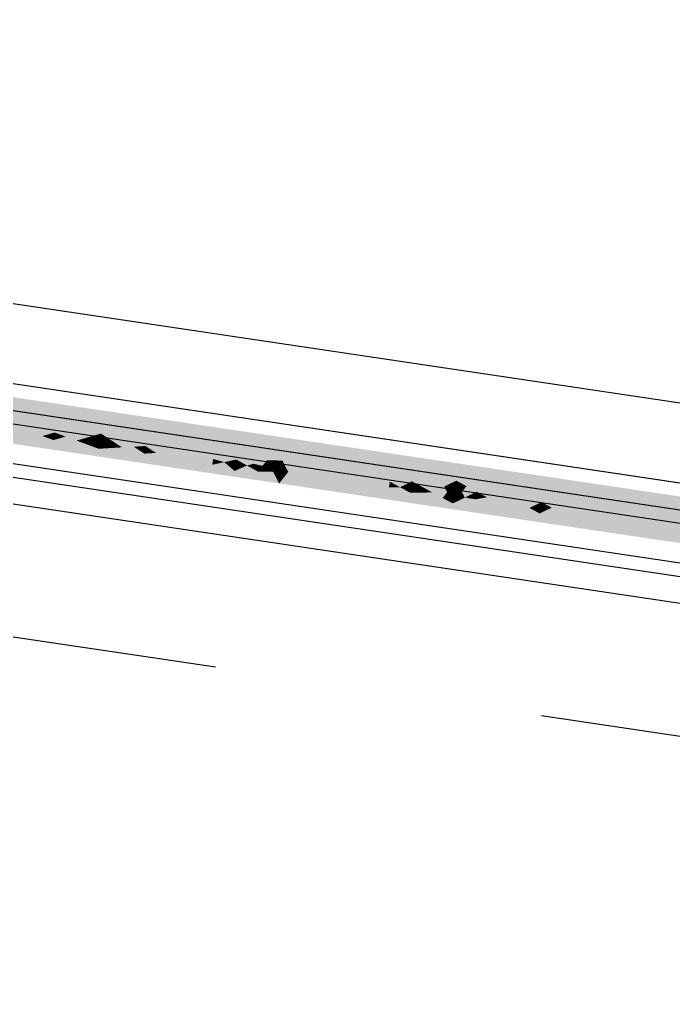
# Model space of a CAD drawing. Header units: millimetres. Extents: x 338 to 506, y 179 to 335.
# Drawn here: x 415.916 to 416.412, y 222.452 to 223.208 of the extents above; entities that cross this region are included whole.
import ezdxf

# ---------------------------------------------------------------- set-up
doc = ezdxf.new("R2010")
doc.units = ezdxf.units.MM
doc.linetypes.add('CENTER', pattern=[2, 1.25, -0.25, 0.25, -0.25])
doc.linetypes.add('DASHED2', pattern=[0.375, 0.25, -0.125])
for name, color, linetype in [('EJES_DE_COLUMNA', 255, 'DASHED2'), ('MUROS', 32, 'Continuous'), ('REJAS', 151, 'Continuous')]:
    doc.layers.add(name, color=color, linetype=linetype)

# ---------------------------------------------------------------- blocks, each defined once
blk = doc.blocks.new('*U971')
at = {"layer": 'REJAS', "color": 9, "linetype": 'Continuous', "extrusion": (0, 0, -1)}
for points in [[(-44.07415, 76.16303), (-44.07124, 76.09333), (-44.0654, 76.23272)], [(-44.0654, 76.23272), (-44.07124, 76.09333), (-44.0654, 76.09333)], [(-44.0829, 76.09333), (-44.07415, 76.16303), (-44.1004, 76.23272)], [(-44.0829, 76.09333), (-44.1004, 76.23272), (-44.1004, 75.95394)], [(-44.07634, 76.1456), (-44.07269, 76.12818), (-44.07415, 76.16303)], [(-44.07634, 76.1456), (-44.07853, 76.12818), (-44.07452, 76.13689)], [(-44.07652, 76.13253), (-44.07269, 76.12818), (-44.07452, 76.13689)], [(-44.07461, 76.13036), (-44.07591, 76.12963), (-44.07269, 76.12818)], [(-44.07269, 76.12818), (-44.07591, 76.12963), (-44.07561, 76.12818)], [(-44.07652, 76.13253), (-44.07591, 76.12963), (-44.07461, 76.13036)], [(-44.07561, 76.12818), (-44.07591, 76.12963), (-44.07853, 76.12818)], [(-44.07591, 76.12963), (-44.07652, 76.13253), (-44.07752, 76.13036)], [(-44.07853, 76.12818), (-44.07591, 76.12963), (-44.07752, 76.13036)], [(-44.07488, 76.11076), (-44.07124, 76.09333), (-44.07269, 76.12818)], [(-44.07561, 76.12818), (-44.07531, 76.12673), (-44.07269, 76.12818)], [(-44.07269, 76.12818), (-44.07531, 76.12673), (-44.0737, 76.126)], [(-44.0767, 76.11947), (-44.07488, 76.11076), (-44.07269, 76.12818)], [(-44.07531, 76.12673), (-44.0747, 76.12382), (-44.0737, 76.126)], [(-44.0767, 76.11947), (-44.0747, 76.12382), (-44.07853, 76.12818)], [(-44.0747, 76.12382), (-44.07531, 76.12673), (-44.07661, 76.126)], [(-44.07853, 76.12818), (-44.0829, 76.09333), (-44.07488, 76.11076)], [(-44.07661, 76.126), (-44.07531, 76.12673), (-44.07853, 76.12818)], [(-44.07853, 76.12818), (-44.07531, 76.12673), (-44.07561, 76.12818)], [(-44.075, 76.10204), (-44.07306, 76.10204), (-44.07488, 76.11076)], [(-44.07488, 76.11076), (-44.07689, 76.1064), (-44.075, 76.10204)], [(-44.07689, 76.1064), (-44.07889, 76.10204), (-44.075, 76.10204)], [(-44.07506, 76.09769), (-44.07124, 76.09333), (-44.075, 76.10204)], [(-44.07124, 76.09333), (-44.07306, 76.10204), (-44.075, 76.10204)], [(-44.07889, 76.10204), (-44.07506, 76.09769), (-44.075, 76.10204)], [(-44.07768, 76.09624), (-44.07506, 76.09769), (-44.07889, 76.10204)], [(-44.07889, 76.10204), (-44.0809, 76.09769), (-44.07768, 76.09624)], [(-44.0654, 76.09333), (-44.07124, 76.09333), (-44.0654, 75.95394)], [(-44.0654, 75.95394), (-44.07124, 76.09333), (-44.07415, 76.02364)], [(-44.07124, 76.09333), (-44.07506, 76.09769), (-44.07768, 76.09624)], [(-44.07707, 76.09333), (-44.07124, 76.09333), (-44.07768, 76.09624)], [(-44.07488, 76.07591), (-44.07269, 76.05848), (-44.07124, 76.09333)], [(-44.07506, 76.08898), (-44.07124, 76.09333), (-44.07768, 76.09043)], [(-44.07124, 76.09333), (-44.07707, 76.09333), (-44.07768, 76.09043)], [(-44.07306, 76.08462), (-44.07124, 76.09333), (-44.075, 76.08462)], [(-44.07124, 76.09333), (-44.07506, 76.08898), (-44.075, 76.08462)], [(-44.0829, 76.09333), (-44.09165, 76.02364), (-44.07415, 76.02364)], [(-44.07853, 76.05848), (-44.07488, 76.07591), (-44.0829, 76.09333)], [(-44.0829, 76.09333), (-44.07707, 76.09333), (-44.07768, 76.09624)], [(-44.07707, 76.09333), (-44.0829, 76.09333), (-44.07768, 76.09043)], [(-44.0809, 76.09769), (-44.0829, 76.09333), (-44.07768, 76.09624)], [(-44.0829, 76.09333), (-44.0809, 76.08898), (-44.07768, 76.09043)], [(-44.07488, 76.07591), (-44.07306, 76.08462), (-44.075, 76.08462)], [(-44.07689, 76.08026), (-44.07488, 76.07591), (-44.075, 76.08462)], [(-44.075, 76.08462), (-44.07506, 76.08898), (-44.07889, 76.08462)], [(-44.07889, 76.08462), (-44.07689, 76.08026), (-44.075, 76.08462)], [(-44.07889, 76.08462), (-44.07506, 76.08898), (-44.07768, 76.09043)], [(-44.07768, 76.09043), (-44.0809, 76.08898), (-44.07889, 76.08462)], [(-44.0767, 76.0672), (-44.07269, 76.05848), (-44.07488, 76.07591)], [(-44.07269, 76.05848), (-44.0737, 76.06066), (-44.07531, 76.05994)], [(-44.07531, 76.05994), (-44.0737, 76.06066), (-44.0747, 76.06284)], [(-44.0767, 76.0672), (-44.07853, 76.05848), (-44.0747, 76.06284)], [(-44.0747, 76.06284), (-44.07661, 76.06066), (-44.07531, 76.05994)], [(-44.07661, 76.06066), (-44.07853, 76.05848), (-44.07531, 76.05994)], [(-44.07561, 76.05848), (-44.07269, 76.05848), (-44.07531, 76.05994)], [(-44.07415, 76.02364), (-44.07269, 76.05848), (-44.07634, 76.04106)], [(-44.07461, 76.05631), (-44.07269, 76.05848), (-44.07591, 76.05703)], [(-44.07269, 76.05848), (-44.07561, 76.05848), (-44.07591, 76.05703)], [(-44.07652, 76.05413), (-44.07452, 76.04977), (-44.07269, 76.05848)], [(-44.07634, 76.04106), (-44.07452, 76.04977), (-44.07853, 76.05848)], [(-44.07652, 76.05413), (-44.07461, 76.05631), (-44.07591, 76.05703)], [(-44.07853, 76.05848), (-44.07561, 76.05848), (-44.07531, 76.05994)], [(-44.07561, 76.05848), (-44.07853, 76.05848), (-44.07591, 76.05703)], [(-44.07853, 76.05848), (-44.07752, 76.05631), (-44.07591, 76.05703)], [(-44.07591, 76.05703), (-44.07752, 76.05631), (-44.07652, 76.05413)], [(-44.07634, 76.00621), (-44.07196, 76.00621), (-44.07415, 76.02364)], [(-44.09165, 76.02364), (-44.07853, 75.98879), (-44.07415, 76.02364)], [(-44.09165, 76.02364), (-44.1004, 75.95394), (-44.07853, 75.98879)], [(-44.07525, 75.9975), (-44.06978, 75.98879), (-44.07196, 76.00621)], [(-44.07196, 76.00621), (-44.07634, 76.00621), (-44.07525, 75.9975)], [(-44.07525, 75.9975), (-44.07634, 76.00621), (-44.07853, 75.98879)], [(-44.07251, 75.99315), (-44.07452, 75.99169), (-44.06978, 75.98879)], [(-44.07525, 75.9975), (-44.07452, 75.99169), (-44.07251, 75.99315)], [(-44.07452, 75.99169), (-44.07525, 75.9975), (-44.07689, 75.99315)], [(-44.07853, 75.98879), (-44.07452, 75.99169), (-44.07689, 75.99315)], [(-44.07196, 75.97137), (-44.0654, 75.95394), (-44.06978, 75.98879)], [(-44.06978, 75.98879), (-44.07452, 75.99169), (-44.07415, 75.98879)], [(-44.07251, 75.98443), (-44.06978, 75.98879), (-44.07452, 75.98589)], [(-44.06978, 75.98879), (-44.07415, 75.98879), (-44.07452, 75.98589)], [(-44.07525, 75.98008), (-44.07196, 75.97137), (-44.06978, 75.98879)], [(-44.07525, 75.98008), (-44.07251, 75.98443), (-44.07452, 75.98589)], [(-44.07415, 75.98879), (-44.07452, 75.99169), (-44.07853, 75.98879)], [(-44.07452, 75.98589), (-44.07415, 75.98879), (-44.07853, 75.98879)], [(-44.07853, 75.98879), (-44.07689, 75.98443), (-44.07452, 75.98589)], [(-44.07689, 75.98443), (-44.07525, 75.98008), (-44.07452, 75.98589)], [(-44.07853, 75.98879), (-44.07731, 75.97524), (-44.07525, 75.98008)], [(-44.07731, 75.97524), (-44.07853, 75.98879), (-44.07999, 75.97717)], [(-44.08144, 75.96556), (-44.07853, 75.98879), (-44.08946, 75.97137)], [(-44.07525, 75.98008), (-44.07731, 75.97524), (-44.07196, 75.97137)], [(-44.0654, 75.95394), (-44.07196, 75.97137), (-44.07342, 75.95975)], [(-44.07196, 75.97137), (-44.07731, 75.97524), (-44.0767, 75.96846)], [(-44.07269, 75.96556), (-44.07196, 75.97137), (-44.07561, 75.96556)], [(-44.07196, 75.97137), (-44.0767, 75.96846), (-44.07561, 75.96556)], [(-44.0767, 75.96846), (-44.07731, 75.97524), (-44.08144, 75.96556)], [(-44.08144, 75.96556), (-44.07731, 75.97524), (-44.07999, 75.97717)], [(-44.1004, 75.95394), (-44.08144, 75.96556), (-44.08946, 75.97137)], [(-44.07342, 75.95975), (-44.07269, 75.96556), (-44.07561, 75.96556)], [(-44.07561, 75.96556), (-44.07743, 75.96266), (-44.07342, 75.95975)], [(-44.07743, 75.96266), (-44.0767, 75.96072), (-44.07543, 75.9612)], [(-44.0767, 75.96846), (-44.08144, 75.96556), (-44.07561, 75.96556)], [(-44.08144, 75.96556), (-44.07743, 75.96266), (-44.07561, 75.96556)], [(-44.07834, 75.9612), (-44.0767, 75.96072), (-44.07743, 75.96266)], [(-44.08144, 75.96556), (-44.07926, 75.95975), (-44.07743, 75.96266)], [(-44.08217, 75.95975), (-44.07926, 75.95975), (-44.08144, 75.96556)], [(-44.0829, 75.95394), (-44.08144, 75.96556), (-44.1004, 75.95394)], [(-44.06941, 75.95685), (-44.07391, 75.95588), (-44.0654, 75.95394)], [(-44.0654, 75.95394), (-44.07391, 75.95588), (-44.07415, 75.95394)], [(-44.07342, 75.95975), (-44.07391, 75.95588), (-44.06941, 75.95685)], [(-44.07543, 75.9612), (-44.0767, 75.96072), (-44.07342, 75.95975)], [(-44.07342, 75.95975), (-44.0767, 75.96072), (-44.07634, 75.95975)], [(-44.07342, 75.95975), (-44.07616, 75.95927), (-44.07461, 75.95903)], [(-44.07616, 75.95927), (-44.07342, 75.95975), (-44.07634, 75.95975)], [(-44.07579, 75.9583), (-44.07516, 75.95749), (-44.07342, 75.95975)], [(-44.07342, 75.95975), (-44.07516, 75.95749), (-44.07367, 75.95782)], [(-44.07516, 75.95749), (-44.07391, 75.95588), (-44.07367, 75.95782)], [(-44.07391, 75.95588), (-44.07516, 75.95749), (-44.07604, 75.95636)], [(-44.0829, 75.95394), (-44.07391, 75.95588), (-44.07816, 75.95685)], [(-44.07841, 75.95491), (-44.07415, 75.95394), (-44.07391, 75.95588)], [(-44.0829, 75.95394), (-44.07415, 75.95394), (-44.07841, 75.95491)], [(-44.07461, 75.95903), (-44.07616, 75.95927), (-44.07579, 75.9583)], [(-44.07816, 75.95685), (-44.07516, 75.95749), (-44.07579, 75.9583)], [(-44.07604, 75.95636), (-44.07516, 75.95749), (-44.07816, 75.95685)], [(-44.07579, 75.9583), (-44.07926, 75.95975), (-44.07816, 75.95685)], [(-44.07579, 75.9583), (-44.07616, 75.95927), (-44.07752, 75.95903)], [(-44.07752, 75.95903), (-44.07616, 75.95927), (-44.07926, 75.95975)], [(-44.07926, 75.95975), (-44.07616, 75.95927), (-44.07634, 75.95975)], [(-44.0767, 75.96072), (-44.07926, 75.95975), (-44.07634, 75.95975)], [(-44.07926, 75.95975), (-44.0767, 75.96072), (-44.07834, 75.9612)], [(-44.07816, 75.95685), (-44.07926, 75.95975), (-44.0829, 75.95394)], [(-44.0829, 75.95394), (-44.07926, 75.95975), (-44.08217, 75.95975)], [(-44.07415, 75.68864), (-44.0654, 75.42333), (-44.0654, 75.95394)], [(-44.0654, 75.95394), (-44.07506, 75.94842), (-44.07689, 75.93736)], [(-44.07023, 75.95118), (-44.0654, 75.95394), (-44.07446, 75.9521)], [(-44.0654, 75.95394), (-44.07415, 75.95394), (-44.07446, 75.9521)], [(-44.07087, 75.92078), (-44.0654, 75.95394), (-44.0767, 75.92078)], [(-44.0654, 75.95394), (-44.07689, 75.93736), (-44.0767, 75.92078)], [(-44.07634, 75.88762), (-44.06978, 75.82129), (-44.0654, 75.95394)], [(-44.07506, 75.94842), (-44.07023, 75.95118), (-44.07446, 75.9521)], [(-44.0829, 75.42333), (-44.07415, 75.68864), (-44.1004, 75.95394)], [(-44.07415, 75.95394), (-44.0829, 75.95394), (-44.07446, 75.9521)], [(-44.0829, 75.95394), (-44.07898, 75.95118), (-44.07446, 75.9521)], [(-44.07446, 75.9521), (-44.07898, 75.95118), (-44.07506, 75.94842)], [(-44.07506, 75.94842), (-44.0829, 75.95394), (-44.08472, 75.94289)], [(-44.07506, 75.94842), (-44.08472, 75.94289), (-44.07689, 75.93736)], [(-44.08728, 75.82129), (-44.07634, 75.88762), (-44.1004, 75.95394)], [(-44.0829, 75.42333), (-44.1004, 75.95394), (-44.1004, 74.89272)], [(-44.0829, 75.95394), (-44.1004, 75.95394), (-44.08472, 75.94289)], [(-44.1004, 75.95394), (-44.09439, 75.93736), (-44.08472, 75.94289)], [(-44.08837, 75.92078), (-44.07689, 75.93736), (-44.08472, 75.94289)], [(-44.08472, 75.94289), (-44.09439, 75.93736), (-44.08837, 75.92078)], [(-44.0767, 75.92078), (-44.07689, 75.93736), (-44.08837, 75.92078)], [(-44.07634, 75.88762), (-44.07087, 75.92078), (-44.0767, 75.92078)], [(-44.08235, 75.9042), (-44.07634, 75.88762), (-44.0767, 75.92078)], [(-44.08837, 75.92078), (-44.08235, 75.9042), (-44.0767, 75.92078)], [(-44.07634, 75.88762), (-44.07907, 75.87104), (-44.0747, 75.87104)], [(-44.07607, 75.86274), (-44.07306, 75.85445), (-44.0747, 75.87104)], [(-44.07907, 75.87104), (-44.07607, 75.86274), (-44.0747, 75.87104)], [(-44.07907, 75.87104), (-44.08181, 75.85445), (-44.07607, 75.86274)], [(-44.07456, 75.8586), (-44.07698, 75.85722), (-44.07306, 75.85445)], [(-44.07306, 75.85445), (-44.07698, 75.85722), (-44.07743, 75.85445)], [(-44.07607, 75.86274), (-44.07698, 75.85722), (-44.07456, 75.8586)], [(-44.07698, 75.85722), (-44.07607, 75.86274), (-44.07894, 75.8586)], [(-44.08181, 75.85445), (-44.07698, 75.85722), (-44.07894, 75.8586)], [(-44.07743, 75.85445), (-44.07698, 75.85722), (-44.08181, 75.85445)], [(-44.07579, 75.83787), (-44.06978, 75.82129), (-44.07306, 75.85445)], [(-44.07593, 75.85031), (-44.07306, 75.85445), (-44.07789, 75.85169)], [(-44.07306, 75.85445), (-44.07743, 75.85445), (-44.07789, 75.85169)], [(-44.07443, 75.84616), (-44.07306, 75.85445), (-44.07588, 75.84616)], [(-44.07306, 75.85445), (-44.07593, 75.85031), (-44.07588, 75.84616)], [(-44.08181, 75.85445), (-44.08728, 75.82129), (-44.07579, 75.83787)], [(-44.07588, 75.84616), (-44.07593, 75.85031), (-44.0788, 75.84616)], [(-44.0788, 75.84616), (-44.07593, 75.85031), (-44.07789, 75.85169)], [(-44.07789, 75.85169), (-44.07743, 75.85445), (-44.08181, 75.85445)], [(-44.08181, 75.85445), (-44.0803, 75.85031), (-44.07789, 75.85169)], [(-44.0803, 75.85031), (-44.0788, 75.84616), (-44.07789, 75.85169)], [(-44.07579, 75.83787), (-44.07443, 75.84616), (-44.07588, 75.84616)], [(-44.0773, 75.84202), (-44.07579, 75.83787), (-44.07588, 75.84616)], [(-44.0788, 75.84616), (-44.0773, 75.84202), (-44.07588, 75.84616)], [(-44.07762, 75.82682), (-44.07278, 75.82958), (-44.07579, 75.83787)], [(-44.07579, 75.83787), (-44.08153, 75.82958), (-44.07762, 75.82682)], [(-44.06978, 75.82129), (-44.07278, 75.82958), (-44.07762, 75.82682)], [(-44.07762, 75.82682), (-44.07661, 75.82405), (-44.07566, 75.82544)], [(-44.07807, 75.82405), (-44.07661, 75.82405), (-44.07762, 75.82682)], [(-44.08153, 75.82958), (-44.08728, 75.82129), (-44.07762, 75.82682)], [(-44.08728, 75.82129), (-44.07853, 75.82129), (-44.07762, 75.82682)], [(-44.06978, 75.82129), (-44.07174, 75.82267), (-44.074, 75.82221)], [(-44.074, 75.82221), (-44.07415, 75.82129), (-44.06978, 75.82129)], [(-44.06978, 75.82129), (-44.07461, 75.81853), (-44.07552, 75.813)], [(-44.07219, 75.81991), (-44.06978, 75.82129), (-44.0743, 75.82037)], [(-44.06978, 75.82129), (-44.07415, 75.82129), (-44.0743, 75.82037)], [(-44.07251, 75.80471), (-44.06978, 75.82129), (-44.07543, 75.80471)], [(-44.06978, 75.82129), (-44.07552, 75.813), (-44.07543, 75.80471)], [(-44.07525, 75.78813), (-44.07196, 75.75496), (-44.06978, 75.82129)], [(-44.07174, 75.82267), (-44.0737, 75.82405), (-44.074, 75.82221)], [(-44.07461, 75.81853), (-44.07219, 75.81991), (-44.0743, 75.82037)], [(-44.07661, 75.82405), (-44.0737, 75.82405), (-44.07566, 75.82544)], [(-44.0737, 75.82405), (-44.07611, 75.82267), (-44.074, 75.82221)], [(-44.0737, 75.82405), (-44.07661, 75.82405), (-44.07611, 75.82267)], [(-44.07611, 75.82267), (-44.07853, 75.82129), (-44.074, 75.82221)], [(-44.07853, 75.82129), (-44.07415, 75.82129), (-44.074, 75.82221)], [(-44.07415, 75.82129), (-44.07853, 75.82129), (-44.0743, 75.82037)], [(-44.07853, 75.82129), (-44.07657, 75.81991), (-44.0743, 75.82037)], [(-44.0743, 75.82037), (-44.07657, 75.81991), (-44.07461, 75.81853)], [(-44.07461, 75.81853), (-44.07853, 75.82129), (-44.07944, 75.81576)], [(-44.08071, 75.75496), (-44.07525, 75.78813), (-44.08728, 75.82129)], [(-44.07611, 75.82267), (-44.07661, 75.82405), (-44.07853, 75.82129)], [(-44.07853, 75.82129), (-44.07661, 75.82405), (-44.07807, 75.82405)], [(-44.07853, 75.82129), (-44.08728, 75.82129), (-44.07944, 75.81576)], [(-44.08728, 75.82129), (-44.08427, 75.813), (-44.07944, 75.81576)], [(-44.07461, 75.81853), (-44.07944, 75.81576), (-44.07552, 75.813)], [(-44.07543, 75.80471), (-44.07552, 75.813), (-44.08126, 75.80471)], [(-44.08126, 75.80471), (-44.07552, 75.813), (-44.07944, 75.81576)], [(-44.07944, 75.81576), (-44.08427, 75.813), (-44.08126, 75.80471)], [(-44.07525, 75.78813), (-44.07251, 75.80471), (-44.07543, 75.80471)], [(-44.07825, 75.79642), (-44.07525, 75.78813), (-44.07543, 75.80471)], [(-44.08126, 75.80471), (-44.07825, 75.79642), (-44.07543, 75.80471)], [(-44.07798, 75.77155), (-44.07196, 75.75496), (-44.07525, 75.78813)], [(-44.07798, 75.77155), (-44.08071, 75.75496), (-44.07497, 75.76325)], [(-44.07196, 75.75496), (-44.07347, 75.75911), (-44.07588, 75.75773)], [(-44.07588, 75.75773), (-44.07347, 75.75911), (-44.07497, 75.76325)], [(-44.07497, 75.76325), (-44.07784, 75.75911), (-44.07588, 75.75773)], [(-44.07784, 75.75911), (-44.08071, 75.75496), (-44.07588, 75.75773)], [(-44.07634, 75.75496), (-44.07196, 75.75496), (-44.07588, 75.75773)], [(-44.07484, 75.75082), (-44.07196, 75.75496), (-44.0768, 75.7522)], [(-44.07196, 75.75496), (-44.07634, 75.75496), (-44.0768, 75.7522)], [(-44.07771, 75.74667), (-44.0747, 75.73838), (-44.07196, 75.75496)], [(-44.07743, 75.7218), (-44.07415, 75.68864), (-44.07196, 75.75496)], [(-44.07743, 75.7218), (-44.0747, 75.73838), (-44.08071, 75.75496)], [(-44.07771, 75.74667), (-44.07484, 75.75082), (-44.0768, 75.7522)], [(-44.08071, 75.75496), (-44.07634, 75.75496), (-44.07588, 75.75773)], [(-44.07634, 75.75496), (-44.08071, 75.75496), (-44.0768, 75.7522)], [(-44.08071, 75.75496), (-44.07921, 75.75082), (-44.0768, 75.7522)], [(-44.0768, 75.7522), (-44.07921, 75.75082), (-44.07771, 75.74667)], [(-44.07634, 75.62231), (-44.06978, 75.55598), (-44.07415, 75.68864)]]:
    blk.add_solid(points, dxfattribs=at)
blk = doc.blocks.new('*U169')
at = {"layer": 'REJAS', "color": 18, "linetype": 'Continuous', "extrusion": (0, 0, -1)}
for points in [[(-2936.84005, 1966.61064), (-2936.83713, 1966.54095), (-2936.8313, 1966.68034)], [(-2936.8313, 1966.68034), (-2936.83713, 1966.54095), (-2936.8313, 1966.54095)], [(-2936.8488, 1966.54095), (-2936.84005, 1966.61064), (-2936.8663, 1966.68034)], [(-2936.8488, 1966.54095), (-2936.8663, 1966.68034), (-2936.8663, 1966.40156)], [(-2936.84224, 1966.59322), (-2936.83859, 1966.57579), (-2936.84005, 1966.61064)], [(-2936.84224, 1966.59322), (-2936.84443, 1966.57579), (-2936.84042, 1966.58451)], [(-2936.84242, 1966.58015), (-2936.83859, 1966.57579), (-2936.84042, 1966.58451)], [(-2936.84078, 1966.55837), (-2936.83713, 1966.54095), (-2936.83859, 1966.57579)], [(-2936.84051, 1966.57797), (-2936.84181, 1966.57725), (-2936.83859, 1966.57579)], [(-2936.83859, 1966.57579), (-2936.84181, 1966.57725), (-2936.84151, 1966.57579)], [(-2936.84151, 1966.57579), (-2936.84121, 1966.57434), (-2936.83859, 1966.57579)], [(-2936.83859, 1966.57579), (-2936.84121, 1966.57434), (-2936.8396, 1966.57362)], [(-2936.8426, 1966.56708), (-2936.84078, 1966.55837), (-2936.83859, 1966.57579)], [(-2936.84242, 1966.58015), (-2936.84181, 1966.57725), (-2936.84051, 1966.57797)], [(-2936.8426, 1966.56708), (-2936.8406, 1966.57144), (-2936.84443, 1966.57579)], [(-2936.84443, 1966.57579), (-2936.8488, 1966.54095), (-2936.84078, 1966.55837)], [(-2936.84251, 1966.57362), (-2936.84121, 1966.57434), (-2936.84443, 1966.57579)], [(-2936.84443, 1966.57579), (-2936.84121, 1966.57434), (-2936.84151, 1966.57579)], [(-2936.84151, 1966.57579), (-2936.84181, 1966.57725), (-2936.84443, 1966.57579)], [(-2936.84181, 1966.57725), (-2936.84242, 1966.58015), (-2936.84342, 1966.57797)], [(-2936.84443, 1966.57579), (-2936.84181, 1966.57725), (-2936.84342, 1966.57797)], [(-2936.84121, 1966.57434), (-2936.8406, 1966.57144), (-2936.8396, 1966.57362)], [(-2936.8406, 1966.57144), (-2936.84121, 1966.57434), (-2936.84251, 1966.57362)], [(-2936.8409, 1966.54966), (-2936.83896, 1966.54966), (-2936.84078, 1966.55837)], [(-2936.84078, 1966.55837), (-2936.84279, 1966.55402), (-2936.8409, 1966.54966)], [(-2936.84279, 1966.55402), (-2936.84479, 1966.54966), (-2936.8409, 1966.54966)], [(-2936.84096, 1966.5453), (-2936.83713, 1966.54095), (-2936.8409, 1966.54966)], [(-2936.83713, 1966.54095), (-2936.83896, 1966.54966), (-2936.8409, 1966.54966)], [(-2936.83713, 1966.54095), (-2936.84096, 1966.5453), (-2936.84358, 1966.54385)], [(-2936.84479, 1966.54966), (-2936.84096, 1966.5453), (-2936.8409, 1966.54966)], [(-2936.84358, 1966.54385), (-2936.84096, 1966.5453), (-2936.84479, 1966.54966)], [(-2936.84479, 1966.54966), (-2936.8468, 1966.5453), (-2936.84358, 1966.54385)], [(-2936.8468, 1966.5453), (-2936.8488, 1966.54095), (-2936.84358, 1966.54385)], [(-2936.8313, 1966.54095), (-2936.83713, 1966.54095), (-2936.8313, 1966.40156)], [(-2936.8313, 1966.40156), (-2936.83713, 1966.54095), (-2936.84005, 1966.47125)], [(-2936.84297, 1966.54095), (-2936.83713, 1966.54095), (-2936.84358, 1966.54385)], [(-2936.84078, 1966.52352), (-2936.83859, 1966.5061), (-2936.83713, 1966.54095)], [(-2936.84096, 1966.53659), (-2936.83713, 1966.54095), (-2936.84358, 1966.53804)], [(-2936.83713, 1966.54095), (-2936.84297, 1966.54095), (-2936.84358, 1966.53804)], [(-2936.83896, 1966.53224), (-2936.83713, 1966.54095), (-2936.8409, 1966.53224)], [(-2936.83713, 1966.54095), (-2936.84096, 1966.53659), (-2936.8409, 1966.53224)], [(-2936.8488, 1966.54095), (-2936.85755, 1966.47125), (-2936.84005, 1966.47125)], [(-2936.84443, 1966.5061), (-2936.84078, 1966.52352), (-2936.8488, 1966.54095)], [(-2936.84479, 1966.53224), (-2936.84096, 1966.53659), (-2936.84358, 1966.53804)], [(-2936.8488, 1966.54095), (-2936.84297, 1966.54095), (-2936.84358, 1966.54385)], [(-2936.84297, 1966.54095), (-2936.8488, 1966.54095), (-2936.84358, 1966.53804)], [(-2936.8488, 1966.54095), (-2936.8468, 1966.53659), (-2936.84358, 1966.53804)], [(-2936.84358, 1966.53804), (-2936.8468, 1966.53659), (-2936.84479, 1966.53224)], [(-2936.84078, 1966.52352), (-2936.83896, 1966.53224), (-2936.8409, 1966.53224)], [(-2936.84279, 1966.52788), (-2936.84078, 1966.52352), (-2936.8409, 1966.53224)], [(-2936.8409, 1966.53224), (-2936.84096, 1966.53659), (-2936.84479, 1966.53224)], [(-2936.84479, 1966.53224), (-2936.84279, 1966.52788), (-2936.8409, 1966.53224)], [(-2936.8426, 1966.51481), (-2936.83859, 1966.5061), (-2936.84078, 1966.52352)], [(-2936.8426, 1966.51481), (-2936.84443, 1966.5061), (-2936.8406, 1966.51046)], [(-2936.83859, 1966.5061), (-2936.8396, 1966.50828), (-2936.84121, 1966.50755)], [(-2936.84151, 1966.5061), (-2936.83859, 1966.5061), (-2936.84121, 1966.50755)], [(-2936.84121, 1966.50755), (-2936.8396, 1966.50828), (-2936.8406, 1966.51046)], [(-2936.8406, 1966.51046), (-2936.84251, 1966.50828), (-2936.84121, 1966.50755)], [(-2936.84251, 1966.50828), (-2936.84443, 1966.5061), (-2936.84121, 1966.50755)], [(-2936.84443, 1966.5061), (-2936.84151, 1966.5061), (-2936.84121, 1966.50755)], [(-2936.84005, 1966.47125), (-2936.83859, 1966.5061), (-2936.84224, 1966.48868)], [(-2936.84051, 1966.50392), (-2936.83859, 1966.5061), (-2936.84181, 1966.50465)], [(-2936.83859, 1966.5061), (-2936.84151, 1966.5061), (-2936.84181, 1966.50465)], [(-2936.84242, 1966.50174), (-2936.84042, 1966.49739), (-2936.83859, 1966.5061)], [(-2936.84224, 1966.48868), (-2936.84042, 1966.49739), (-2936.84443, 1966.5061)], [(-2936.84242, 1966.50174), (-2936.84051, 1966.50392), (-2936.84181, 1966.50465)], [(-2936.84151, 1966.5061), (-2936.84443, 1966.5061), (-2936.84181, 1966.50465)], [(-2936.84443, 1966.5061), (-2936.84342, 1966.50392), (-2936.84181, 1966.50465)], [(-2936.84181, 1966.50465), (-2936.84342, 1966.50392), (-2936.84242, 1966.50174)], [(-2936.84224, 1966.45383), (-2936.83786, 1966.45383), (-2936.84005, 1966.47125)], [(-2936.85755, 1966.47125), (-2936.84443, 1966.43641), (-2936.84005, 1966.47125)], [(-2936.85755, 1966.47125), (-2936.8663, 1966.40156), (-2936.84443, 1966.43641)], [(-2936.84114, 1966.44512), (-2936.83568, 1966.43641), (-2936.83786, 1966.45383)], [(-2936.83786, 1966.45383), (-2936.84224, 1966.45383), (-2936.84114, 1966.44512)], [(-2936.84114, 1966.44512), (-2936.84224, 1966.45383), (-2936.84443, 1966.43641)], [(-2936.83841, 1966.44076), (-2936.84042, 1966.43931), (-2936.83568, 1966.43641)], [(-2936.83568, 1966.43641), (-2936.84042, 1966.43931), (-2936.84005, 1966.43641)], [(-2936.84114, 1966.44512), (-2936.84042, 1966.43931), (-2936.83841, 1966.44076)], [(-2936.84005, 1966.43641), (-2936.84042, 1966.43931), (-2936.84443, 1966.43641)], [(-2936.84042, 1966.43931), (-2936.84114, 1966.44512), (-2936.84279, 1966.44076)], [(-2936.84443, 1966.43641), (-2936.84042, 1966.43931), (-2936.84279, 1966.44076)], [(-2936.83786, 1966.41898), (-2936.8313, 1966.40156), (-2936.83568, 1966.43641)], [(-2936.83841, 1966.43205), (-2936.83568, 1966.43641), (-2936.84042, 1966.4335)], [(-2936.83568, 1966.43641), (-2936.84005, 1966.43641), (-2936.84042, 1966.4335)], [(-2936.84114, 1966.42769), (-2936.83786, 1966.41898), (-2936.83568, 1966.43641)], [(-2936.84114, 1966.42769), (-2936.83841, 1966.43205), (-2936.84042, 1966.4335)], [(-2936.84042, 1966.4335), (-2936.84005, 1966.43641), (-2936.84443, 1966.43641)], [(-2936.84443, 1966.43641), (-2936.84279, 1966.43205), (-2936.84042, 1966.4335)], [(-2936.84279, 1966.43205), (-2936.84114, 1966.42769), (-2936.84042, 1966.4335)], [(-2936.84443, 1966.43641), (-2936.84321, 1966.42286), (-2936.84114, 1966.42769)], [(-2936.84321, 1966.42286), (-2936.84443, 1966.43641), (-2936.84588, 1966.42479)], [(-2936.84734, 1966.41318), (-2936.84443, 1966.43641), (-2936.85536, 1966.41898)], [(-2936.84114, 1966.42769), (-2936.84321, 1966.42286), (-2936.83786, 1966.41898)], [(-2936.84734, 1966.41318), (-2936.84321, 1966.42286), (-2936.84588, 1966.42479)], [(-2936.8313, 1966.40156), (-2936.83786, 1966.41898), (-2936.83932, 1966.40737)], [(-2936.83786, 1966.41898), (-2936.84321, 1966.42286), (-2936.8426, 1966.41608)], [(-2936.83859, 1966.41318), (-2936.83786, 1966.41898), (-2936.84151, 1966.41318)], [(-2936.83786, 1966.41898), (-2936.8426, 1966.41608), (-2936.84151, 1966.41318)], [(-2936.8426, 1966.41608), (-2936.84734, 1966.41318), (-2936.84151, 1966.41318)], [(-2936.8426, 1966.41608), (-2936.84321, 1966.42286), (-2936.84734, 1966.41318)], [(-2936.8663, 1966.40156), (-2936.84734, 1966.41318), (-2936.85536, 1966.41898)], [(-2936.83932, 1966.40737), (-2936.83859, 1966.41318), (-2936.84151, 1966.41318)], [(-2936.84151, 1966.41318), (-2936.84333, 1966.41027), (-2936.83932, 1966.40737)], [(-2936.84133, 1966.40882), (-2936.8426, 1966.40834), (-2936.83932, 1966.40737)], [(-2936.84333, 1966.41027), (-2936.8426, 1966.40834), (-2936.84133, 1966.40882)], [(-2936.84734, 1966.41318), (-2936.84333, 1966.41027), (-2936.84151, 1966.41318)], [(-2936.84424, 1966.40882), (-2936.8426, 1966.40834), (-2936.84333, 1966.41027)], [(-2936.84515, 1966.40737), (-2936.8426, 1966.40834), (-2936.84424, 1966.40882)], [(-2936.84734, 1966.41318), (-2936.84515, 1966.40737), (-2936.84333, 1966.41027)], [(-2936.84807, 1966.40737), (-2936.84515, 1966.40737), (-2936.84734, 1966.41318)], [(-2936.8488, 1966.40156), (-2936.84734, 1966.41318), (-2936.8663, 1966.40156)], [(-2936.83531, 1966.40446), (-2936.83981, 1966.4035), (-2936.8313, 1966.40156)], [(-2936.8313, 1966.40156), (-2936.83981, 1966.4035), (-2936.84005, 1966.40156)], [(-2936.84005, 1966.13625), (-2936.8313, 1965.87095), (-2936.8313, 1966.40156)], [(-2936.8313, 1966.40156), (-2936.84096, 1966.39603), (-2936.84279, 1966.38498)], [(-2936.83613, 1966.3988), (-2936.8313, 1966.40156), (-2936.84035, 1966.39972)], [(-2936.8313, 1966.40156), (-2936.84005, 1966.40156), (-2936.84035, 1966.39972)], [(-2936.83677, 1966.3684), (-2936.8313, 1966.40156), (-2936.8426, 1966.3684)], [(-2936.8313, 1966.40156), (-2936.84279, 1966.38498), (-2936.8426, 1966.3684)], [(-2936.84224, 1966.33523), (-2936.83568, 1966.26891), (-2936.8313, 1966.40156)], [(-2936.83932, 1966.40737), (-2936.83981, 1966.4035), (-2936.83531, 1966.40446)], [(-2936.83932, 1966.40737), (-2936.8426, 1966.40834), (-2936.84224, 1966.40737)], [(-2936.83932, 1966.40737), (-2936.84206, 1966.40688), (-2936.84051, 1966.40664)], [(-2936.84206, 1966.40688), (-2936.83932, 1966.40737), (-2936.84224, 1966.40737)], [(-2936.84169, 1966.40592), (-2936.84106, 1966.40511), (-2936.83932, 1966.40737)], [(-2936.83932, 1966.40737), (-2936.84106, 1966.40511), (-2936.83956, 1966.40543)], [(-2936.84106, 1966.40511), (-2936.83981, 1966.4035), (-2936.83956, 1966.40543)], [(-2936.83981, 1966.4035), (-2936.84106, 1966.40511), (-2936.84193, 1966.40398)], [(-2936.8488, 1966.40156), (-2936.83981, 1966.4035), (-2936.84406, 1966.40446)], [(-2936.8443, 1966.40253), (-2936.84005, 1966.40156), (-2936.83981, 1966.4035)], [(-2936.8488, 1966.40156), (-2936.84005, 1966.40156), (-2936.8443, 1966.40253)], [(-2936.8488, 1965.87095), (-2936.84005, 1966.13625), (-2936.8663, 1966.40156)], [(-2936.84005, 1966.40156), (-2936.8488, 1966.40156), (-2936.84035, 1966.39972)], [(-2936.8488, 1966.40156), (-2936.84488, 1966.3988), (-2936.84035, 1966.39972)], [(-2936.84051, 1966.40664), (-2936.84206, 1966.40688), (-2936.84169, 1966.40592)], [(-2936.84096, 1966.39603), (-2936.8488, 1966.40156), (-2936.85062, 1966.39051)], [(-2936.84406, 1966.40446), (-2936.84106, 1966.40511), (-2936.84169, 1966.40592)], [(-2936.84193, 1966.40398), (-2936.84106, 1966.40511), (-2936.84406, 1966.40446)], [(-2936.84169, 1966.40592), (-2936.84515, 1966.40737), (-2936.84406, 1966.40446)], [(-2936.84169, 1966.40592), (-2936.84206, 1966.40688), (-2936.84342, 1966.40664)], [(-2936.84342, 1966.40664), (-2936.84206, 1966.40688), (-2936.84515, 1966.40737)], [(-2936.84515, 1966.40737), (-2936.84206, 1966.40688), (-2936.84224, 1966.40737)], [(-2936.8426, 1966.40834), (-2936.84515, 1966.40737), (-2936.84224, 1966.40737)], [(-2936.85318, 1966.26891), (-2936.84224, 1966.33523), (-2936.8663, 1966.40156)], [(-2936.84406, 1966.40446), (-2936.84515, 1966.40737), (-2936.8488, 1966.40156)], [(-2936.8488, 1966.40156), (-2936.84515, 1966.40737), (-2936.84807, 1966.40737)], [(-2936.8488, 1965.87095), (-2936.8663, 1966.40156), (-2936.8663, 1965.34034)], [(-2936.8488, 1966.40156), (-2936.8663, 1966.40156), (-2936.85062, 1966.39051)], [(-2936.8663, 1966.40156), (-2936.86029, 1966.38498), (-2936.85062, 1966.39051)], [(-2936.84096, 1966.39603), (-2936.83613, 1966.3988), (-2936.84035, 1966.39972)], [(-2936.84035, 1966.39972), (-2936.84488, 1966.3988), (-2936.84096, 1966.39603)], [(-2936.84096, 1966.39603), (-2936.85062, 1966.39051), (-2936.84279, 1966.38498)], [(-2936.85427, 1966.3684), (-2936.84279, 1966.38498), (-2936.85062, 1966.39051)], [(-2936.85062, 1966.39051), (-2936.86029, 1966.38498), (-2936.85427, 1966.3684)], [(-2936.8426, 1966.3684), (-2936.84279, 1966.38498), (-2936.85427, 1966.3684)], [(-2936.84224, 1966.33523), (-2936.83677, 1966.3684), (-2936.8426, 1966.3684)], [(-2936.84825, 1966.35181), (-2936.84224, 1966.33523), (-2936.8426, 1966.3684)], [(-2936.85427, 1966.3684), (-2936.84825, 1966.35181), (-2936.8426, 1966.3684)], [(-2936.84224, 1966.33523), (-2936.84497, 1966.31865), (-2936.8406, 1966.31865)], [(-2936.84196, 1966.31036), (-2936.83896, 1966.30207), (-2936.8406, 1966.31865)], [(-2936.84497, 1966.31865), (-2936.84196, 1966.31036), (-2936.8406, 1966.31865)], [(-2936.84497, 1966.31865), (-2936.84771, 1966.30207), (-2936.84196, 1966.31036)], [(-2936.84196, 1966.31036), (-2936.84288, 1966.30483), (-2936.84046, 1966.30622)], [(-2936.84288, 1966.30483), (-2936.84196, 1966.31036), (-2936.84484, 1966.30622)], [(-2936.84046, 1966.30622), (-2936.84288, 1966.30483), (-2936.83896, 1966.30207)], [(-2936.83896, 1966.30207), (-2936.84288, 1966.30483), (-2936.84333, 1966.30207)], [(-2936.84771, 1966.30207), (-2936.84288, 1966.30483), (-2936.84484, 1966.30622)], [(-2936.84333, 1966.30207), (-2936.84288, 1966.30483), (-2936.84771, 1966.30207)], [(-2936.84169, 1966.28549), (-2936.83568, 1966.26891), (-2936.83896, 1966.30207)], [(-2936.84183, 1966.29792), (-2936.83896, 1966.30207), (-2936.84379, 1966.29931)], [(-2936.83896, 1966.30207), (-2936.84333, 1966.30207), (-2936.84379, 1966.29931)], [(-2936.84032, 1966.29378), (-2936.83896, 1966.30207), (-2936.84178, 1966.29378)], [(-2936.83896, 1966.30207), (-2936.84183, 1966.29792), (-2936.84178, 1966.29378)], [(-2936.84771, 1966.30207), (-2936.85318, 1966.26891), (-2936.84169, 1966.28549)], [(-2936.84178, 1966.29378), (-2936.84183, 1966.29792), (-2936.8447, 1966.29378)], [(-2936.8447, 1966.29378), (-2936.84183, 1966.29792), (-2936.84379, 1966.29931)], [(-2936.84379, 1966.29931), (-2936.84333, 1966.30207), (-2936.84771, 1966.30207)], [(-2936.84771, 1966.30207), (-2936.8462, 1966.29792), (-2936.84379, 1966.29931)], [(-2936.8462, 1966.29792), (-2936.8447, 1966.29378), (-2936.84379, 1966.29931)], [(-2936.84169, 1966.28549), (-2936.84032, 1966.29378), (-2936.84178, 1966.29378)], [(-2936.8432, 1966.28963), (-2936.84169, 1966.28549), (-2936.84178, 1966.29378)], [(-2936.8447, 1966.29378), (-2936.8432, 1966.28963), (-2936.84178, 1966.29378)], [(-2936.84351, 1966.27443), (-2936.83868, 1966.2772), (-2936.84169, 1966.28549)], [(-2936.84169, 1966.28549), (-2936.84743, 1966.2772), (-2936.84351, 1966.27443)], [(-2936.83568, 1966.26891), (-2936.83868, 1966.2772), (-2936.84351, 1966.27443)], [(-2936.84251, 1966.27167), (-2936.8396, 1966.27167), (-2936.84155, 1966.27305)], [(-2936.84351, 1966.27443), (-2936.84251, 1966.27167), (-2936.84155, 1966.27305)], [(-2936.84397, 1966.27167), (-2936.84251, 1966.27167), (-2936.84351, 1966.27443)], [(-2936.84743, 1966.2772), (-2936.85318, 1966.26891), (-2936.84351, 1966.27443)], [(-2936.85318, 1966.26891), (-2936.84443, 1966.26891), (-2936.84351, 1966.27443)], [(-2936.83568, 1966.26891), (-2936.83764, 1966.27029), (-2936.8399, 1966.26983)], [(-2936.8399, 1966.26983), (-2936.84005, 1966.26891), (-2936.83568, 1966.26891)], [(-2936.83568, 1966.26891), (-2936.84051, 1966.26614), (-2936.84142, 1966.26062)], [(-2936.83809, 1966.26752), (-2936.83568, 1966.26891), (-2936.8402, 1966.26799)], [(-2936.83568, 1966.26891), (-2936.84005, 1966.26891), (-2936.8402, 1966.26799)], [(-2936.83841, 1966.25233), (-2936.83568, 1966.26891), (-2936.84133, 1966.25233)], [(-2936.83568, 1966.26891), (-2936.84142, 1966.26062), (-2936.84133, 1966.25233)], [(-2936.84114, 1966.23574), (-2936.83786, 1966.20258), (-2936.83568, 1966.26891)], [(-2936.83764, 1966.27029), (-2936.8396, 1966.27167), (-2936.8399, 1966.26983)], [(-2936.84051, 1966.26614), (-2936.83809, 1966.26752), (-2936.8402, 1966.26799)], [(-2936.8396, 1966.27167), (-2936.84201, 1966.27029), (-2936.8399, 1966.26983)], [(-2936.8396, 1966.27167), (-2936.84251, 1966.27167), (-2936.84201, 1966.27029)], [(-2936.84201, 1966.27029), (-2936.84443, 1966.26891), (-2936.8399, 1966.26983)], [(-2936.84443, 1966.26891), (-2936.84005, 1966.26891), (-2936.8399, 1966.26983)], [(-2936.84005, 1966.26891), (-2936.84443, 1966.26891), (-2936.8402, 1966.26799)], [(-2936.84443, 1966.26891), (-2936.84247, 1966.26752), (-2936.8402, 1966.26799)], [(-2936.8402, 1966.26799), (-2936.84247, 1966.26752), (-2936.84051, 1966.26614)], [(-2936.84051, 1966.26614), (-2936.84443, 1966.26891), (-2936.84534, 1966.26338)], [(-2936.84051, 1966.26614), (-2936.84534, 1966.26338), (-2936.84142, 1966.26062)], [(-2936.84661, 1966.20258), (-2936.84114, 1966.23574), (-2936.85318, 1966.26891)], [(-2936.84201, 1966.27029), (-2936.84251, 1966.27167), (-2936.84443, 1966.26891)], [(-2936.84443, 1966.26891), (-2936.84251, 1966.27167), (-2936.84397, 1966.27167)], [(-2936.84443, 1966.26891), (-2936.85318, 1966.26891), (-2936.84534, 1966.26338)], [(-2936.85318, 1966.26891), (-2936.85017, 1966.26062), (-2936.84534, 1966.26338)], [(-2936.84133, 1966.25233), (-2936.84142, 1966.26062), (-2936.84716, 1966.25233)], [(-2936.84716, 1966.25233), (-2936.84142, 1966.26062), (-2936.84534, 1966.26338)], [(-2936.84534, 1966.26338), (-2936.85017, 1966.26062), (-2936.84716, 1966.25233)], [(-2936.84114, 1966.23574), (-2936.83841, 1966.25233), (-2936.84133, 1966.25233)], [(-2936.84415, 1966.24403), (-2936.84114, 1966.23574), (-2936.84133, 1966.25233)], [(-2936.84716, 1966.25233), (-2936.84415, 1966.24403), (-2936.84133, 1966.25233)], [(-2936.84388, 1966.21916), (-2936.83786, 1966.20258), (-2936.84114, 1966.23574)], [(-2936.84388, 1966.21916), (-2936.84661, 1966.20258), (-2936.84087, 1966.21087)], [(-2936.83786, 1966.20258), (-2936.83937, 1966.20673), (-2936.84178, 1966.20534)], [(-2936.84224, 1966.20258), (-2936.83786, 1966.20258), (-2936.84178, 1966.20534)], [(-2936.84178, 1966.20534), (-2936.83937, 1966.20673), (-2936.84087, 1966.21087)], [(-2936.84087, 1966.21087), (-2936.84374, 1966.20673), (-2936.84178, 1966.20534)], [(-2936.84374, 1966.20673), (-2936.84661, 1966.20258), (-2936.84178, 1966.20534)], [(-2936.84661, 1966.20258), (-2936.84224, 1966.20258), (-2936.84178, 1966.20534)], [(-2936.84073, 1966.19843), (-2936.83786, 1966.20258), (-2936.84269, 1966.19982)], [(-2936.83786, 1966.20258), (-2936.84224, 1966.20258), (-2936.84269, 1966.19982)], [(-2936.84361, 1966.19429), (-2936.8406, 1966.186), (-2936.83786, 1966.20258)], [(-2936.84333, 1966.16942), (-2936.84005, 1966.13625), (-2936.83786, 1966.20258)], [(-2936.84333, 1966.16942), (-2936.8406, 1966.186), (-2936.84661, 1966.20258)], [(-2936.84361, 1966.19429), (-2936.84073, 1966.19843), (-2936.84269, 1966.19982)], [(-2936.84224, 1966.20258), (-2936.84661, 1966.20258), (-2936.84269, 1966.19982)], [(-2936.84661, 1966.20258), (-2936.84511, 1966.19843), (-2936.84269, 1966.19982)], [(-2936.84269, 1966.19982), (-2936.84511, 1966.19843), (-2936.84361, 1966.19429)], [(-2936.84224, 1966.06993), (-2936.83568, 1966.0036), (-2936.84005, 1966.13625)]]:
    blk.add_solid(points, dxfattribs=at)
blk = doc.blocks.new('V5')
at = {"layer": 'REJAS', "color": 18}
for p, q in [((2936.7863, 1968.00556, -0.00167), (2936.7863, 1965.31534)), ((2936.8763, 1965.31534), (2936.8763, 1968.00556, -0.00167)), ((2936.8063, 1967.97034), (2936.8063, 1965.34034)), ((2936.8163, 1965.34034), (2936.8163, 1967.97034)), ((2936.8463, 1967.97034), (2936.8463, 1965.34034)), ((2936.8563, 1967.97034), (2936.8563, 1965.34034))]:
    blk.add_line(p, q, dxfattribs=at)
at = {"layer": 'REJAS', "color": 18, "linetype": 'Continuous'}
blk.add_blockref('*U169', (0, 0), dxfattribs=at)
blk = doc.blocks.new('EJES_ESTRUCTURALES')
at = {"layer": 'EJES_DE_COLUMNA', "color": 9, "linetype": 'CENTER'}
blk.add_line((675.14128, 131.2663), (675.14128, 199.7363), dxfattribs=at)
blk = doc.blocks.new('A$C7152A42C')
at = {"layer": 'REJAS', "color": 152}
for p, q in [((44.0204, 77.55795, -0.00167), (44.0204, 74.86772)), ((44.1104, 74.86772), (44.1104, 77.55795, -0.00167))]:
    blk.add_line(p, q, dxfattribs=at)
at = {"layer": 'REJAS', "color": 30}
blk.add_line((44.1704, 74.86772), (44.1704, 77.55795, -0.00167), dxfattribs=at)
at = {"layer": 'REJAS', "color": 9}
for p, q in [((44.0404, 77.52272), (44.0404, 74.89272)), ((44.0504, 74.89272), (44.0504, 77.52272)), ((44.0804, 77.52272), (44.0804, 74.89272)), ((44.0904, 77.52272), (44.0904, 74.89272))]:
    blk.add_line(p, q, dxfattribs=at)
at = {"color": 32}
blk.add_blockref('V5', (-2892.7659, -1890.44762), dxfattribs=at)
at = {"layer": 'EJES_DE_COLUMNA'}
blk.add_blockref('EJES_ESTRUCTURALES', (-631.22088, -95.28525), dxfattribs=at)
at = {"layer": 'REJAS', "color": 9, "linetype": 'Continuous'}
blk.add_blockref('*U971', (0, 0), dxfattribs=at)

msp = doc.modelspace()

# ---------------------------------------------------------------- block references
at = {"layer": 'MUROS', "color": 32, "rotation": 81.53046525965426}
msp.add_blockref('A$C7152A42C', (484.74824, 168.08442), dxfattribs=at)

doc.saveas('drawing.dxf')
